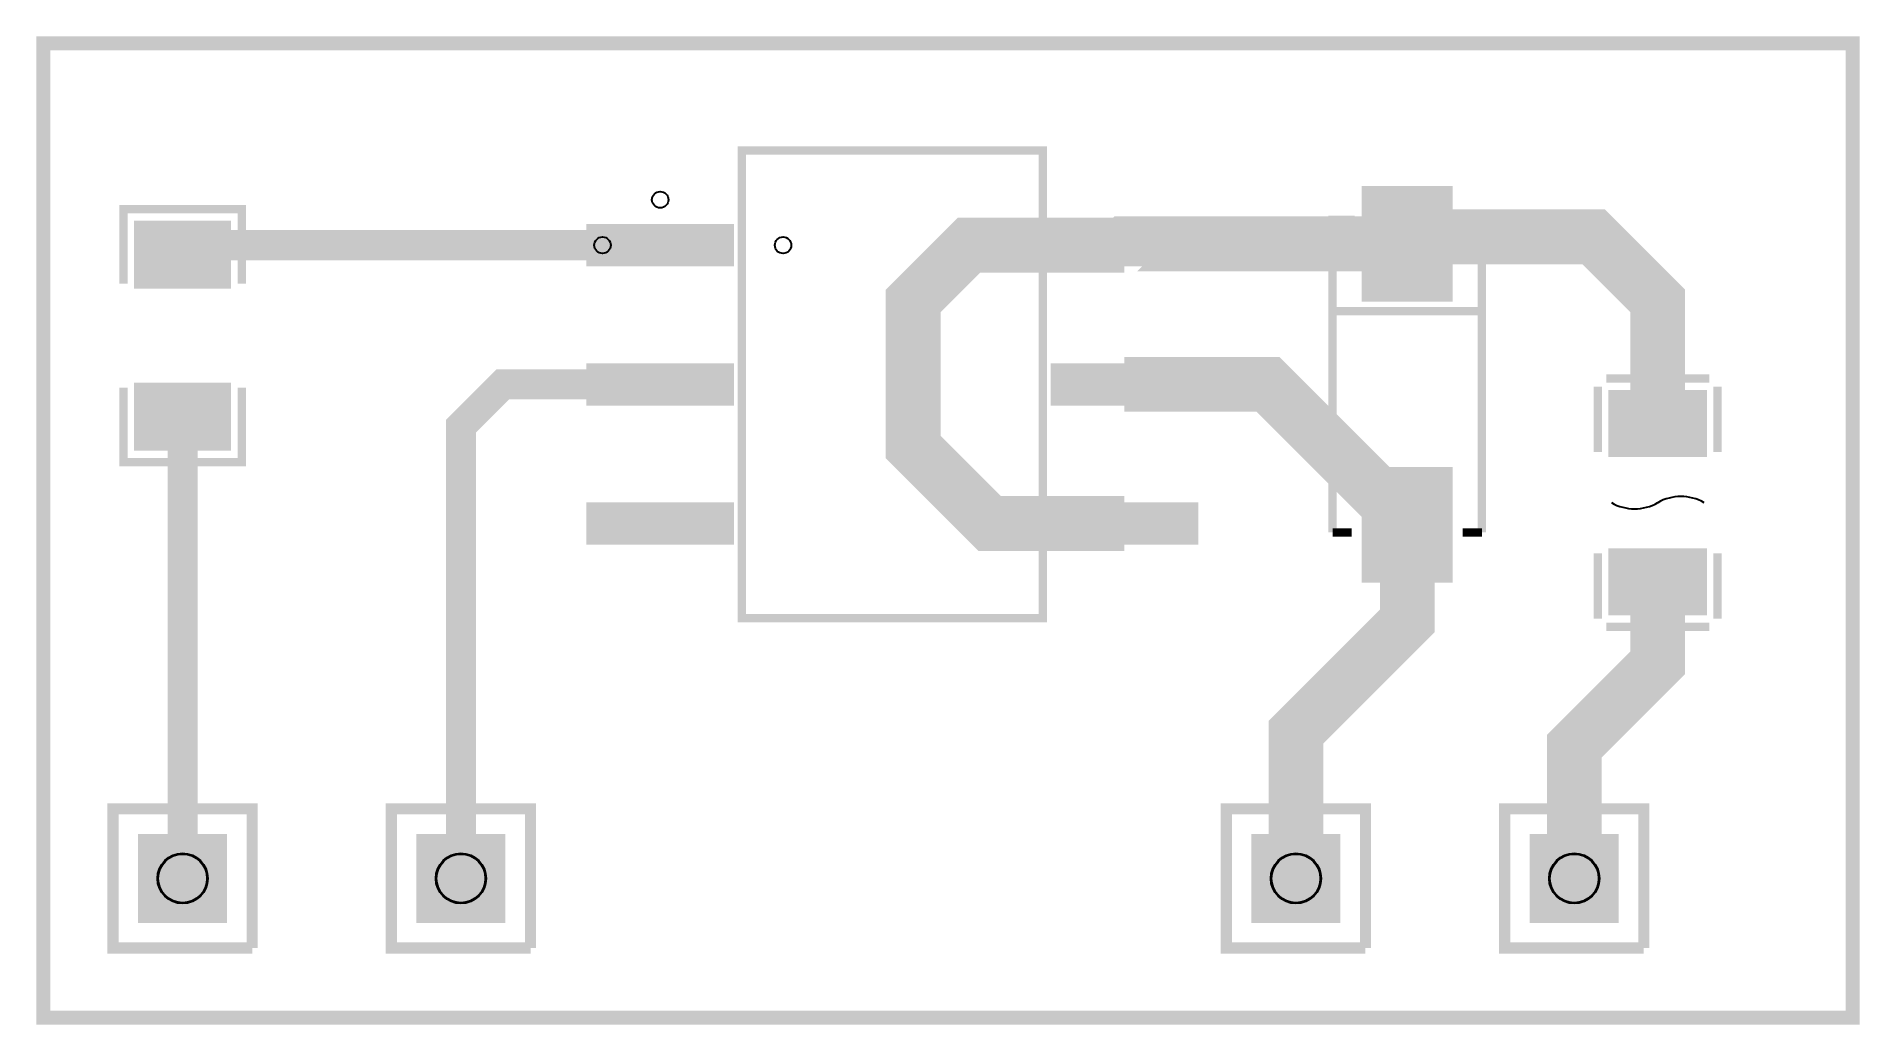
# Model space of a CAD drawing. Header units: millimetres. Extents: x -0.1 to 33.1, y -17.9 to 0.1.
import ezdxf

# ---------------------------------------------------------------- set-up
doc = ezdxf.new("R2010")
doc.units = ezdxf.units.MM
for name, color, linetype, true_color in [('BoardOutLine', 7, 'Continuous', 0xff00ff), ('BottomSolderMaskLayer', 7, 'Continuous', 0xaa00ff), ('Document', 7, 'Continuous', 0xffffff), ('Multi-Layer', 7, 'Continuous', 0xc0c0c0), ('TopLayer', 7, 'Continuous', 0xff0000), ('TopPasteMaskLayer', 7, 'Continuous', 0x808080), ('TopSilkLayer', 7, 'Continuous', 0xffcc00), ('TopSolderMaskLayer', 7, 'Continuous', 0x800080)]:
    doc.layers.add(name, color=color, linetype=linetype, true_color=true_color)

msp = doc.modelspace()

# ---------------------------------------------------------------- hatches: boundary and pattern name
at = {"layer": 'BottomSolderMaskLayer'}
for points in [[(3.353, -14.427), (3.353, -16.053), (1.727, -16.053), (1.727, -14.427)], [(8.433, -14.427), (8.433, -16.053), (6.807, -16.053), (6.807, -14.427)], [(23.673, -14.427), (23.673, -16.053), (22.047, -16.053), (22.047, -14.427)], [(28.753, -14.427), (28.753, -16.053), (27.127, -16.053), (27.127, -14.427)]]:
    msp.add_hatch(color=256, dxfattribs=at).paths.add_polyline_path(points)
at = {"layer": 'Document'}
for points in [[(24.795, -3.791), (24.989, -3.791), (24.989, -4.564), (24.795, -4.564)], [(24.795, -8.655), (24.989, -8.655), (24.989, -7.882), (24.795, -7.882)], [(24.248, -8.365), (25.536, -8.365), (25.536, -8.172), (24.248, -8.172)]]:
    msp.add_hatch(color=256, dxfattribs=at).paths.add_polyline_path(points)
at = {"layer": 'Multi-Layer'}
for points in [[(3.327, -14.453), (3.327, -16.027), (1.753, -16.027), (1.753, -14.453)], [(8.407, -14.453), (8.407, -16.027), (6.833, -16.027), (6.833, -14.453)], [(23.647, -14.453), (23.647, -16.027), (22.073, -16.027), (22.073, -14.453)], [(28.727, -14.453), (28.727, -16.027), (27.153, -16.027), (27.153, -14.453)]]:
    msp.add_hatch(color=256, dxfattribs=at).paths.add_polyline_path(points)
at = {"layer": 'TopLayer'}
for points in [[(25.702, -2.634), (24.082, -2.634), (24.082, -4.681), (25.702, -4.681)], [(3.391, -4.459), (1.69, -4.459), (1.69, -3.251), (3.391, -3.251)], [(9.995, -3.305), (12.519, -3.305), (12.519, -4.061), (9.995, -4.061)], [(20.993, -3.305), (18.469, -3.305), (18.469, -4.061), (20.993, -4.061)], [(9.995, -5.845), (12.519, -5.845), (12.519, -6.601), (9.995, -6.601)], [(20.993, -5.845), (18.469, -5.845), (18.469, -6.601), (20.993, -6.601)], [(3.391, -6.209), (1.69, -6.209), (1.69, -7.417), (3.391, -7.417)], [(30.328, -6.342), (30.328, -7.532), (28.6, -7.532), (28.6, -6.342)], [(25.702, -9.812), (24.082, -9.812), (24.082, -7.765), (25.702, -7.765)], [(9.995, -8.385), (12.519, -8.385), (12.519, -9.141), (9.995, -9.141)], [(20.993, -8.385), (18.469, -8.385), (18.469, -9.141), (20.993, -9.141)], [(30.328, -9.232), (30.328, -10.422), (28.6, -10.422), (28.6, -9.232)]]:
    msp.add_hatch(color=256, dxfattribs=at).paths.add_polyline_path(points)
at = {"layer": 'TopPasteMaskLayer'}
for points in [[(25.702, -2.634), (24.082, -2.634), (24.082, -4.681), (25.702, -4.681)], [(3.291, -4.459), (2.929, -4.459), (2.829, -4.359), (2.829, -4.148), (2.729, -4.048), (2.351, -4.048), (2.251, -4.148), (2.251, -4.359), (2.151, -4.459), (1.79, -4.459), (1.69, -4.359), (1.69, -3.351), (1.79, -3.251), (3.291, -3.251), (3.391, -3.351), (3.391, -4.359)], [(9.995, -3.305), (12.519, -3.305), (12.519, -4.061), (9.995, -4.061)], [(20.993, -3.305), (18.469, -3.305), (18.469, -4.061), (20.993, -4.061)], [(9.995, -5.845), (12.519, -5.845), (12.519, -6.601), (9.995, -6.601)], [(20.993, -5.845), (18.469, -5.845), (18.469, -6.601), (20.993, -6.601)], [(3.291, -6.209), (2.929, -6.209), (2.829, -6.309), (2.829, -6.52), (2.729, -6.62), (2.351, -6.62), (2.251, -6.52), (2.251, -6.309), (2.151, -6.209), (1.79, -6.209), (1.69, -6.309), (1.69, -7.317), (1.79, -7.417), (3.291, -7.417), (3.391, -7.317), (3.391, -6.309)], [(30.328, -6.342), (30.328, -7.532), (28.6, -7.532), (28.6, -6.342)], [(25.702, -9.812), (24.082, -9.812), (24.082, -7.765), (25.702, -7.765)], [(9.995, -8.385), (12.519, -8.385), (12.519, -9.141), (9.995, -9.141)], [(20.993, -8.385), (18.469, -8.385), (18.469, -9.141), (20.993, -9.141)], [(30.328, -9.232), (30.328, -10.422), (28.6, -10.422), (28.6, -9.232)]]:
    msp.add_hatch(color=256, dxfattribs=at).paths.add_polyline_path(points)
at = {"layer": 'TopSilkLayer'}
for points in [[(23.452, -3.598), (23.93, -3.598), (23.93, -3.141), (23.452, -3.141)], [(26.332, -3.598), (25.854, -3.598), (25.854, -3.141), (26.332, -3.141)]]:
    msp.add_hatch(color=256, dxfattribs=at).paths.add_polyline_path(points)
at = {"layer": 'TopSolderMaskLayer'}
for points in [[(25.722, -2.602), (24.062, -2.602), (24.062, -4.713), (25.722, -4.713)], [(3.426, -4.477), (1.654, -4.477), (1.654, -3.233), (3.426, -3.233)], [(9.91, -3.297), (12.604, -3.297), (12.604, -4.069), (9.91, -4.069)], [(21.078, -3.297), (18.384, -3.297), (18.384, -4.069), (21.078, -4.069)], [(9.91, -5.837), (12.604, -5.837), (12.604, -6.609), (9.91, -6.609)], [(21.078, -5.837), (18.384, -5.837), (18.384, -6.609), (21.078, -6.609)], [(3.426, -6.191), (1.654, -6.191), (1.654, -7.435), (3.426, -7.435)], [(30.365, -6.324), (30.365, -7.55), (28.563, -7.55), (28.563, -6.324)], [(25.722, -9.844), (24.062, -9.844), (24.062, -7.733), (25.722, -7.733)], [(9.91, -8.377), (12.604, -8.377), (12.604, -9.149), (9.91, -9.149)], [(21.078, -8.377), (18.384, -8.377), (18.384, -9.149), (21.078, -9.149)], [(30.365, -9.214), (30.365, -10.44), (28.563, -10.44), (28.563, -9.214)], [(3.353, -14.427), (3.353, -16.053), (1.727, -16.053), (1.727, -14.427)], [(8.433, -14.427), (8.433, -16.053), (6.807, -16.053), (6.807, -14.427)], [(23.673, -14.427), (23.673, -16.053), (22.047, -16.053), (22.047, -14.427)], [(28.753, -14.427), (28.753, -16.053), (27.127, -16.053), (27.127, -14.427)]]:
    msp.add_hatch(color=256, dxfattribs=at).paths.add_polyline_path(points)

# ---------------------------------------------------------------- linework, layer by layer
at = {"layer": 'BoardOutLine', "const_width": 0.254}
msp.add_lwpolyline([(0, 0), (33.02, 0), (33.02, -17.78), (0, -17.78), (0, 0)], close=True, dxfattribs=at)
at = {"layer": 'BottomSolderMaskLayer'}
for centre in [(2.54, -15.24), (7.62, -15.24), (22.86, -15.24), (27.94, -15.24)]:
    msp.add_circle(centre, 0.459, dxfattribs=at)
at = {"layer": 'Document'}
msp.add_circle((10.204, -3.683), 0.15, dxfattribs=at)
at = {"layer": 'Multi-Layer'}
for centre in [(2.54, -15.24), (7.62, -15.24), (22.86, -15.24), (27.94, -15.24)]:
    msp.add_circle(centre, 0.445, dxfattribs=at)
at = {"layer": 'TopLayer'}
for points, const_width in [([(19.731, -8.763), (17.272, -8.763), (15.875, -7.366), (15.875, -4.699), (16.891, -3.683), (19.731, -3.683)], 1), ([(19.731, -3.683), (19.756, -3.658), (24.892, -3.658)], 1), ([(24.892, -3.531), (28.296, -3.531), (29.464, -4.699), (29.464, -6.937)], 1), ([(2.54, -3.855), (2.712, -3.683), (11.257, -3.683)], 0.55), ([(11.257, -6.223), (8.382, -6.223), (7.62, -6.985), (7.62, -15.24)], 0.55), ([(19.731, -6.223), (22.352, -6.223), (24.79, -8.661), (24.892, -8.661)], 1), ([(2.54, -6.813), (2.54, -15.24)], 0.55), ([(24.892, -8.661), (24.892, -10.541), (22.86, -12.573), (22.86, -15.24)], 1), ([(29.464, -9.827), (29.464, -11.303), (27.94, -12.827), (27.94, -15.24)], 1)]:
    msp.add_lwpolyline(points, dxfattribs=dict(at, const_width=const_width))
at = {"layer": 'TopSilkLayer', "const_width": 0.152}
msp.add_lwpolyline([(12.748, -1.957), (18.24, -1.957), (18.24, -10.489), (12.748, -10.489), (12.748, -1.957)], close=True, dxfattribs=at)
at = {"layer": 'TopSilkLayer'}
for points, const_width in [([(3.619, -4.383), (3.619, -3.023), (1.461, -3.023), (1.461, -4.383)], 0.152), ([(23.528, -3.522), (23.528, -8.924)], 0.152), ([(26.256, -3.522), (26.256, -8.924)], 0.152), ([(26.256, -4.884), (23.528, -4.884)], 0.152), ([(3.619, -6.285), (3.619, -7.645), (1.461, -7.645), (1.461, -6.285)], 0.152), ([(28.371, -6.266), (28.371, -7.456)], 0.152), ([(30.404, -6.113), (28.524, -6.113)], 0.152), ([(30.557, -7.456), (30.557, -6.266)], 0.152), ([(23.528, -8.924), (23.879, -8.924)], 0.152), ([(26.256, -8.924), (25.905, -8.924)], 0.152), ([(28.371, -10.498), (28.371, -9.308)], 0.152), ([(30.557, -9.308), (30.557, -10.498)], 0.152), ([(30.404, -10.651), (28.524, -10.651)], 0.152), ([(3.81, -16.51), (1.27, -16.51), (1.27, -13.97), (3.81, -13.97), (3.81, -15.875)], 0.203), ([(8.89, -16.51), (6.35, -16.51), (6.35, -13.97), (8.89, -13.97), (8.89, -15.875)], 0.203), ([(24.13, -16.51), (21.59, -16.51), (21.59, -13.97), (24.13, -13.97), (24.13, -15.875)], 0.203), ([(29.21, -16.51), (26.67, -16.51), (26.67, -13.97), (29.21, -13.97), (29.21, -15.875)], 0.203), ([(3.81, -16.51), (3.81, -15.875)], 0.203), ([(8.89, -16.51), (8.89, -15.875)], 0.203), ([(24.13, -16.51), (24.13, -15.875)], 0.203), ([(29.21, -16.51), (29.21, -15.875)], 0.203)]:
    msp.add_lwpolyline(points, dxfattribs=dict(at, const_width=const_width))
for centre in [(11.257, -2.853), (13.5, -3.683)]:
    msp.add_circle(centre, 0.15, dxfattribs=at)
for centre, start, end in [((29.887, -9.114), 60, 120), ((29.042, -7.65), 240, 300)]:
    msp.add_arc(centre, 0.845, start, end, dxfattribs=at)
at = {"layer": 'TopSolderMaskLayer'}
for centre in [(2.54, -15.24), (7.62, -15.24), (22.86, -15.24), (27.94, -15.24)]:
    msp.add_circle(centre, 0.459, dxfattribs=at)

doc.saveas('drawing.dxf')
